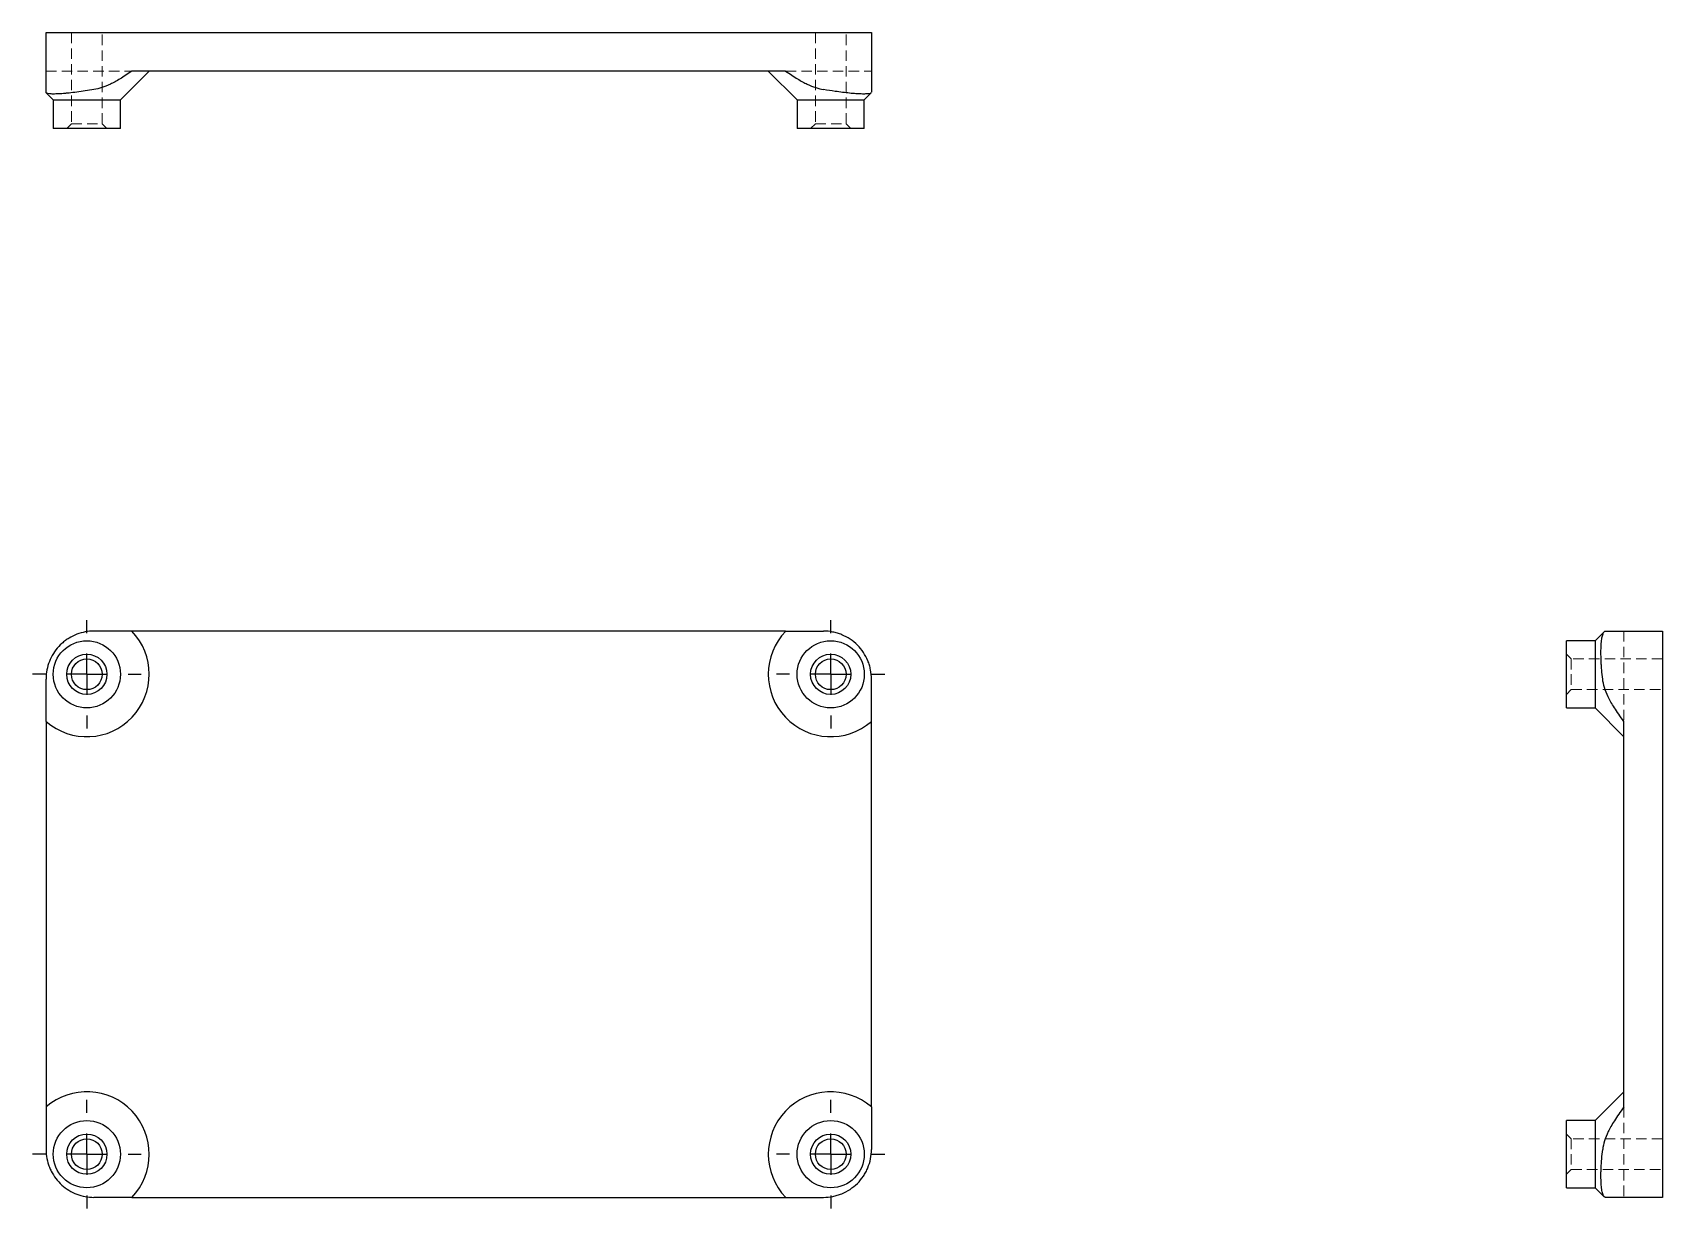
# Model space of a CAD drawing. Header units: millimetres. Extents: x 31 to 229, y 21 to 164.
import ezdxf

# ---------------------------------------------------------------- set-up
doc = ezdxf.new("R2010")
doc.units = ezdxf.units.MM
doc.linetypes.add('HIDDEN', pattern=[1.905, 1.27, -0.635])
doc.layers.add('10', color=7, linetype='Continuous')

# ---------------------------------------------------------------- blocks, each defined once
blk = doc.blocks.new('SW_CENTERMARKSYMBOL_0')
at = {"layer": '10', "color": 0}
for p, q in [((0, 5), (0, 6.57)), ((0, 0), (0, 2.5)), ((-5, 0), (-6.57, 0)), ((0, 0), (-2.5, 0)), ((0, 0), (0, -2.5)), ((0, 0), (2.5, 0)), ((5, 0), (6.57, 0)), ((0, -5), (0, -6.57))]:
    blk.add_line(p, q, dxfattribs=at)
blk = doc.blocks.new('SW_CENTERMARKSYMBOL_1')
at = {"layer": '10', "color": 0}
for p, q in [((0, 5), (0, 6.57)), ((0, 0), (0, 2.5)), ((-5, 0), (-6.57, 0)), ((0, 0), (-2.5, 0)), ((0, 0), (0, -2.5)), ((0, 0), (2.5, 0)), ((5, 0), (6.57, 0)), ((0, -5), (0, -6.57))]:
    blk.add_line(p, q, dxfattribs=at)
blk = doc.blocks.new('SW_CENTERMARKSYMBOL_2')
at = {"layer": '10', "color": 0}
for p, q in [((0, 5), (0, 6.57)), ((0, 0), (0, 2.5)), ((-5, 0), (-6.57, 0)), ((0, 0), (-2.5, 0)), ((0, 0), (0, -2.5)), ((0, 0), (2.5, 0)), ((5, 0), (6.57, 0)), ((0, -5), (0, -6.57))]:
    blk.add_line(p, q, dxfattribs=at)
blk = doc.blocks.new('SW_CENTERMARKSYMBOL_3')
at = {"layer": '10', "color": 0}
for p, q in [((0, 5), (0, 6.57)), ((0, 0), (0, 2.5)), ((-5, 0), (-6.57, 0)), ((0, 0), (-2.5, 0)), ((0, 0), (0, -2.5)), ((0, 0), (2.5, 0)), ((5, 0), (6.57, 0)), ((0, -5), (0, -6.57))]:
    blk.add_line(p, q, dxfattribs=at)

msp = doc.modelspace()

# ---------------------------------------------------------------- linework, layer by layer
at = {"color": 7, "linetype": 'Continuous', "lineweight": 25}
for p, q in [((33, 156.58), (33, 163.81)), ((33, 163.81), (38.81, 163.81)), ((38.81, 163.81), (127.19, 163.81)), ((127.19, 163.81), (133, 163.81)), ((133, 163.81), (133, 156.58)), ((42.01, 155.67), (45.5, 159.16)), ((122.6, 159.16), (43.4, 159.16)), ((120.5, 159.16), (123.99, 155.67)), ((33.03, 156.52), (33.87, 155.67)), ((132.13, 155.67), (132.96, 156.51)), ((33.87, 155.67), (33.87, 152.19)), ((33.87, 155.67), (42.01, 155.67)), ((42.01, 152.19), (42.01, 155.67)), ((123.99, 155.67), (123.99, 152.19)), ((123.99, 155.67), (132.13, 155.67)), ((132.13, 152.19), (132.13, 155.67)), ((42.01, 152.19), (33.87, 152.19)), ((132.13, 152.19), (123.99, 152.19)), ((122.6, 91.3), (43.4, 91.3)), ((221.75, 91.22), (220.67, 90.14)), ((221.91, 91.3), (228.81, 91.3)), ((228.81, 91.3), (228.81, 85.49)), ((220.67, 90.14), (217.19, 90.14)), ((217.19, 86.07), (217.19, 90.14)), ((220.67, 90.14), (220.67, 86.07)), ((217.19, 82), (217.19, 86.07)), ((220.67, 86.07), (220.67, 82)), ((228.81, 85.49), (228.81, 28.51)), ((217.19, 82), (220.67, 82)), ((220.67, 82), (224.16, 78.51)), ((33, 80.35), (33, 33.65)), ((133, 33.65), (133, 80.35)), ((224.16, 33.65), (224.16, 80.35)), ((224.16, 35.49), (220.67, 32)), ((220.67, 32), (217.19, 32)), ((217.19, 27.93), (217.19, 32)), ((220.67, 32), (220.67, 27.93)), ((217.19, 23.86), (217.19, 27.93)), ((220.67, 27.93), (220.67, 23.86)), ((228.81, 28.51), (228.81, 22.7)), ((217.19, 23.86), (220.67, 23.86)), ((220.67, 23.86), (221.77, 22.77)), ((43.4, 22.7), (122.6, 22.7)), ((228.81, 22.7), (221.91, 22.7))]:
    msp.add_line(p, q, dxfattribs=at)
at = {"color": 7, "linetype": 'HIDDEN', "lineweight": 18}
for p, q in [((36.08, 163.81), (36.08, 152.77)), ((39.8, 152.77), (39.8, 163.81)), ((126.2, 163.81), (126.2, 152.77)), ((129.92, 152.77), (129.92, 163.81)), ((33, 159.16), (43.4, 159.16)), ((122.6, 159.16), (133, 159.16)), ((36.08, 152.77), (35.5, 152.19)), ((36.08, 152.77), (39.8, 152.77)), ((40.38, 152.19), (39.8, 152.77)), ((126.2, 152.77), (125.62, 152.19)), ((126.2, 152.77), (129.92, 152.77)), ((130.5, 152.19), (129.92, 152.77)), ((221.77, 91.23), (221.75, 91.22)), ((224.16, 91.3), (224.16, 80.35)), ((217.77, 87.93), (217.19, 88.51)), ((217.77, 87.93), (217.77, 86.07)), ((228.81, 87.93), (217.77, 87.93)), ((217.77, 86.07), (217.77, 84.21)), ((217.19, 83.63), (217.77, 84.21)), ((217.77, 84.21), (228.81, 84.21)), ((224.16, 33.65), (224.16, 22.7)), ((217.77, 29.79), (217.19, 30.37)), ((217.77, 29.79), (217.77, 27.93)), ((228.81, 29.79), (217.77, 29.79)), ((217.77, 27.93), (217.77, 26.07)), ((217.19, 25.49), (217.77, 26.07)), ((217.77, 26.07), (228.81, 26.07)), ((221.77, 22.77), (221.77, 22.76))]:
    msp.add_line(p, q, dxfattribs=at)
at = {"color": 7, "linetype": 'Continuous', "lineweight": 25}
for centre, radius in [((37.94, 86.07), 4.07), ((128.06, 86.07), 4.07), ((37.94, 86.07), 2.44), ((37.94, 86.07), 1.86), ((128.06, 86.07), 2.44), ((128.06, 86.07), 1.86), ((37.94, 27.93), 4.07), ((128.06, 27.93), 4.07), ((37.94, 27.93), 2.44), ((37.94, 27.93), 1.86), ((128.06, 27.93), 2.44), ((128.06, 27.93), 1.86)]:
    msp.add_circle(centre, radius, dxfattribs=at)
for centre, start, end in [((37.94, 86.07), 229.1678, 43.8131), ((128.06, 86.07), 136.1869, 310.8322), ((37.94, 27.93), 316.1869, 130.8322), ((128.06, 27.93), 49.1678, 223.8131)]:
    msp.add_arc(centre, 7.56, start, end, dxfattribs=at)
for points, knots in [([(43.4, 159.16), (42.87, 158.78), (42.4, 158.47), (41.54, 157.95), (41.16, 157.74), (40.43, 157.39), (40.09, 157.25), (39.43, 157.04), (39.12, 156.96), (38.81, 156.91)], [0, 0, 0, 0, 0.25, 0.25, 0.5, 0.5, 0.75, 0.75, 1, 1, 1, 1]), ([(122.6, 159.16), (123.13, 158.78), (123.6, 158.47), (124.46, 157.95), (124.84, 157.74), (125.57, 157.39), (125.91, 157.25), (126.57, 157.04), (126.88, 156.96), (127.19, 156.91)], [0, 0, 0, 0, 0.25, 0.25, 0.5, 0.5, 0.75, 0.75, 1, 1, 1, 1]), ([(38.81, 156.91), (38.46, 156.85), (38.11, 156.8), (37.41, 156.69), (37.07, 156.64), (36.4, 156.56), (36.09, 156.52), (35.63, 156.47), (35.48, 156.46), (35.2, 156.43), (35.06, 156.42), (34.66, 156.39), (34.42, 156.38), (33.98, 156.37), (33.79, 156.37), (33.47, 156.39), (33.34, 156.41), (33.13, 156.45), (33.07, 156.48), (33.03, 156.52)], [0, 0, 0, 0, 0.125, 0.125, 0.25, 0.25, 0.375, 0.375, 0.4375, 0.4375, 0.5, 0.5, 0.625, 0.625, 0.75, 0.75, 0.875, 0.875, 1, 1, 1, 1]), ([(132.95, 156.52), (132.94, 156.51), (132.92, 156.46), (132.7, 156.41), (132.31, 156.37), (131.78, 156.37), (131.12, 156.4), (130.36, 156.47), (129.51, 156.57), (128.45, 156.71), (127.66, 156.83), (127.19, 156.91)], [0, 0, 0, 0, 0.043435, 0.158547, 0.270172, 0.385124, 0.495282, 0.608614, 0.719235, 0.832955, 1, 1, 1, 1]), ([(38.81, 91.3), (38.46, 91.3), (38.11, 91.27), (37.41, 91.14), (37.07, 91.05), (36.4, 90.79), (36.09, 90.63), (35.63, 90.36), (35.48, 90.26), (35.2, 90.04), (35.06, 89.93), (34.66, 89.57), (34.42, 89.31), (33.98, 88.74), (33.79, 88.44), (33.47, 87.8), (33.34, 87.47), (33.13, 86.78), (33.07, 86.43), (33.03, 86.07)], [0, 0, 0, 0, 0.125, 0.125, 0.25, 0.25, 0.375, 0.375, 0.4375, 0.4375, 0.5, 0.5, 0.625, 0.625, 0.75, 0.75, 0.875, 0.875, 1, 1, 1, 1]), ([(43.4, 91.3), (42.87, 91.3), (42.4, 91.3), (41.54, 91.3), (41.16, 91.3), (40.43, 91.3), (40.09, 91.3), (39.43, 91.3), (39.12, 91.3), (38.81, 91.3)], [0, 0, 0, 0, 0.25, 0.25, 0.5, 0.5, 0.75, 0.75, 1, 1, 1, 1]), ([(122.6, 91.3), (123.13, 91.3), (123.6, 91.3), (124.46, 91.3), (124.84, 91.3), (125.57, 91.3), (125.91, 91.3), (126.57, 91.3), (126.88, 91.3), (127.19, 91.3)], [0, 0, 0, 0, 0.25, 0.25, 0.5, 0.5, 0.75, 0.75, 1, 1, 1, 1]), ([(133, 85.49), (133, 85.87), (132.96, 86.25), (132.85, 86.81), (132.81, 86.99), (132.69, 87.36), (132.63, 87.54), (132.41, 88.07), (132.23, 88.4), (131.81, 89.04), (131.56, 89.34), (131.02, 89.87), (130.73, 90.12), (130.09, 90.54), (129.75, 90.72), (129.23, 90.93), (129.05, 91), (128.69, 91.11), (128.5, 91.15), (127.94, 91.27), (127.57, 91.3), (127.19, 91.3)], [0, 0, 0, 0, 0.125, 0.125, 0.1875, 0.1875, 0.25, 0.25, 0.375, 0.375, 0.5, 0.5, 0.625, 0.625, 0.75, 0.75, 0.8125, 0.8125, 0.875, 0.875, 1, 1, 1, 1]), ([(221.58, 85.49), (221.54, 85.87), (221.5, 86.25), (221.45, 86.81), (221.44, 86.99), (221.41, 87.36), (221.4, 87.54), (221.38, 88.07), (221.37, 88.4), (221.37, 89.04), (221.38, 89.34), (221.41, 89.87), (221.44, 90.12), (221.5, 90.54), (221.54, 90.72), (221.61, 90.93), (221.63, 91), (221.68, 91.11), (221.71, 91.15), (221.79, 91.27), (221.85, 91.3), (221.91, 91.3)], [0, 0, 0, 0, 0.125, 0.125, 0.1875, 0.1875, 0.25, 0.25, 0.375, 0.375, 0.5, 0.5, 0.625, 0.625, 0.75, 0.75, 0.8125, 0.8125, 0.875, 0.875, 1, 1, 1, 1]), ([(33, 80.35), (33, 80.99), (33, 81.53), (33, 82.5), (33, 82.94), (33, 83.74), (33, 84.11), (33, 84.82), (33, 85.16), (33, 85.49)], [0, 0, 0, 0, 0.25, 0.25, 0.5, 0.5, 0.75, 0.75, 1, 1, 1, 1]), ([(133, 80.35), (133, 80.99), (133, 81.53), (133, 82.5), (133, 82.94), (133, 83.74), (133, 84.11), (133, 84.82), (133, 85.16), (133, 85.49)], [0, 0, 0, 0, 0.25, 0.25, 0.5, 0.5, 0.75, 0.75, 1, 1, 1, 1]), ([(224.16, 80.35), (223.68, 80.99), (223.31, 81.53), (222.69, 82.5), (222.45, 82.94), (222.06, 83.74), (221.91, 84.11), (221.69, 84.82), (221.62, 85.16), (221.58, 85.49)], [0, 0, 0, 0, 0.25, 0.25, 0.5, 0.5, 0.75, 0.75, 1, 1, 1, 1]), ([(33, 33.65), (33, 33.01), (33, 32.47), (33, 31.5), (33, 31.06), (33, 30.26), (33, 29.89), (33, 29.18), (33, 28.84), (33, 28.51)], [0, 0, 0, 0, 0.25, 0.25, 0.5, 0.5, 0.75, 0.75, 1, 1, 1, 1]), ([(133, 33.65), (133, 33.01), (133, 32.47), (133, 31.5), (133, 31.06), (133, 30.26), (133, 29.89), (133, 29.18), (133, 28.84), (133, 28.51)], [0, 0, 0, 0, 0.25, 0.25, 0.5, 0.5, 0.75, 0.75, 1, 1, 1, 1]), ([(224.16, 33.65), (223.68, 33.01), (223.31, 32.47), (222.69, 31.5), (222.45, 31.06), (222.06, 30.26), (221.91, 29.89), (221.69, 29.18), (221.62, 28.84), (221.58, 28.51)], [0, 0, 0, 0, 0.25, 0.25, 0.5, 0.5, 0.75, 0.75, 1, 1, 1, 1]), ([(33.03, 27.93), (33.07, 27.57), (33.13, 27.22), (33.28, 26.71), (33.34, 26.54), (33.47, 26.21), (33.55, 26.05), (33.79, 25.57), (33.98, 25.26), (34.41, 24.7), (34.66, 24.43), (35.19, 23.95), (35.47, 23.74), (36.08, 23.37), (36.4, 23.21), (37.06, 22.96), (37.4, 22.86), (38.1, 22.73), (38.46, 22.7), (38.81, 22.7)], [0, 0, 0, 0, 0.125, 0.125, 0.1875, 0.1875, 0.25, 0.25, 0.375, 0.375, 0.5, 0.5, 0.625, 0.625, 0.75, 0.75, 0.875, 0.875, 1, 1, 1, 1]), ([(127.19, 22.7), (127.57, 22.7), (127.94, 22.73), (128.49, 22.84), (128.68, 22.89), (129.04, 23), (129.22, 23.06), (129.75, 23.28), (130.08, 23.46), (130.72, 23.88), (131.02, 24.12), (131.56, 24.66), (131.8, 24.95), (132.12, 25.43), (132.22, 25.6), (132.4, 25.93), (132.48, 26.1), (132.7, 26.63), (132.81, 27), (132.96, 27.75), (133, 28.13), (133, 28.51)], [0, 0, 0, 0, 0.125, 0.125, 0.1875, 0.1875, 0.25, 0.25, 0.375, 0.375, 0.5, 0.5, 0.625, 0.625, 0.6875, 0.6875, 0.75, 0.75, 0.875, 0.875, 1, 1, 1, 1]), ([(221.91, 22.7), (221.85, 22.7), (221.79, 22.73), (221.71, 22.84), (221.68, 22.89), (221.63, 23), (221.61, 23.06), (221.54, 23.28), (221.5, 23.46), (221.44, 23.88), (221.41, 24.12), (221.38, 24.66), (221.37, 24.95), (221.37, 25.43), (221.37, 25.6), (221.38, 25.93), (221.39, 26.1), (221.41, 26.63), (221.43, 27), (221.5, 27.75), (221.54, 28.13), (221.58, 28.51)], [0, 0, 0, 0, 0.125, 0.125, 0.1875, 0.1875, 0.25, 0.25, 0.375, 0.375, 0.5, 0.5, 0.625, 0.625, 0.6875, 0.6875, 0.75, 0.75, 0.875, 0.875, 1, 1, 1, 1]), ([(43.4, 22.7), (42.87, 22.7), (42.4, 22.7), (41.54, 22.7), (41.16, 22.7), (40.43, 22.7), (40.09, 22.7), (39.43, 22.7), (39.12, 22.7), (38.81, 22.7)], [0, 0, 0, 0, 0.25, 0.25, 0.5, 0.5, 0.75, 0.75, 1, 1, 1, 1]), ([(122.6, 22.7), (123.13, 22.7), (123.6, 22.7), (124.46, 22.7), (124.84, 22.7), (125.57, 22.7), (125.91, 22.7), (126.57, 22.7), (126.88, 22.7), (127.19, 22.7)], [0, 0, 0, 0, 0.25, 0.25, 0.5, 0.5, 0.75, 0.75, 1, 1, 1, 1])]:
    msp.add_open_spline(points, degree=3, knots=knots, dxfattribs=at)
for points in [[(33.03, 156.52), (33.01, 156.54), (33, 156.56), (33, 156.58)], [(33.03, 86.07), (33.01, 85.88), (33, 85.69), (33, 85.49)], [(33, 28.51), (33, 28.31), (33.01, 28.12), (33.03, 27.93)]]:
    msp.add_open_spline(points, degree=3, dxfattribs=at)

# ---------------------------------------------------------------- block references
at = {"layer": '10'}
for name, p in [('SW_CENTERMARKSYMBOL_1', (37.94, 86.07)), ('SW_CENTERMARKSYMBOL_3', (128.06, 86.07)), ('SW_CENTERMARKSYMBOL_0', (37.94, 27.93)), ('SW_CENTERMARKSYMBOL_2', (128.06, 27.93))]:
    msp.add_blockref(name, p, dxfattribs=at)

doc.saveas('drawing.dxf')
